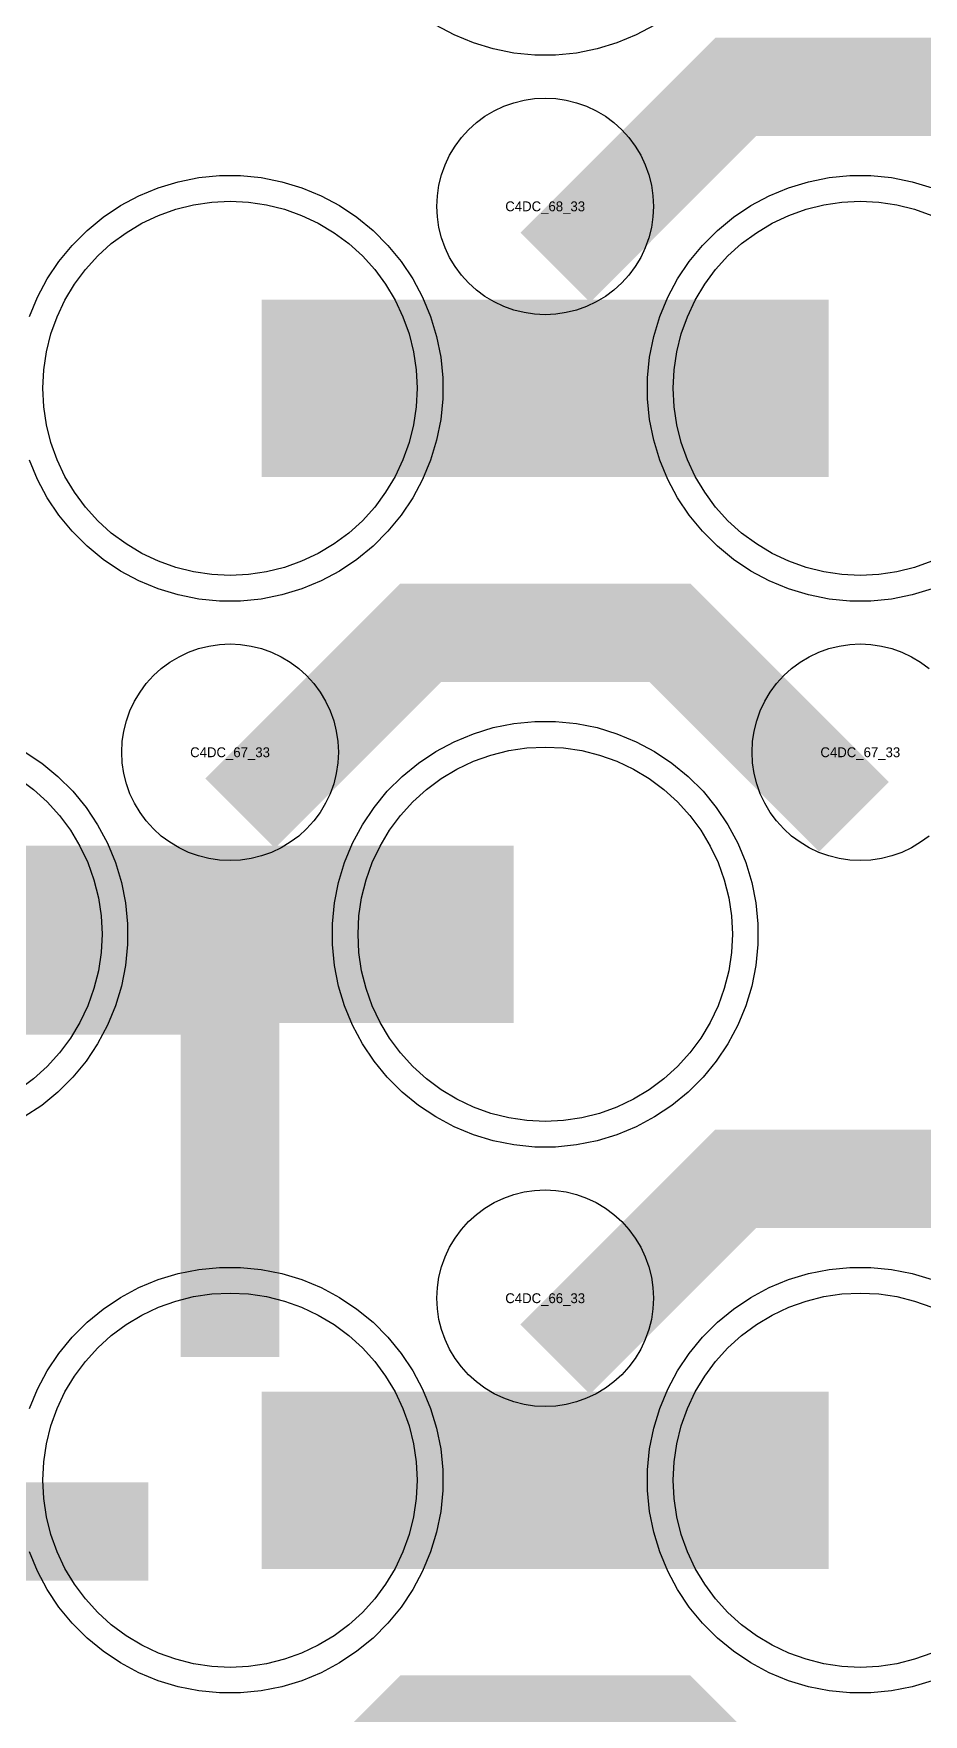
# Model space of a CAD drawing. Extents: x -11880 to 11880, y -14992 to 14992.
# Drawn here: x -1489.9 to -1264, y -5753.8 to -5327.2 of the extents above; entities that cross this region are included whole.
import ezdxf
from ezdxf.enums import TextEntityAlignment as Align

# ---------------------------------------------------------------- set-up
doc = ezdxf.new("R2010")
doc.units = 0
doc.header["$MEASUREMENT"] = 0
for name, color, linetype in [('GDS_775_DT_237', 138, 'CONTINUOUS'), ('RDL1_FS', 34, 'CONTINUOUS'), ('RDL_BS', 160, 'CONTINUOUS')]:
    doc.layers.add(name, color=color, linetype=linetype)

msp = doc.modelspace()

# ---------------------------------------------------------------- linework, layer by layer
at = {"layer": 'RDL1_FS'}
for points in [[(-1440, -5464.719), (-1444.657, -5464.49), (-1449.268, -5463.806), (-1453.791, -5462.674), (-1458.181, -5461.102), (-1462.395, -5459.11), (-1466.395, -5456.712), (-1470.14, -5453.934), (-1473.594, -5450.804), (-1476.724, -5447.35), (-1479.502, -5443.605), (-1481.9, -5439.605), (-1483.892, -5435.391), (-1485.464, -5431.001), (-1486.596, -5426.478), (-1487.28, -5421.867), (-1487.509, -5417.21), (-1487.28, -5412.553), (-1486.596, -5407.942), (-1485.464, -5403.419), (-1483.892, -5399.029), (-1481.9, -5394.815), (-1479.502, -5390.815), (-1476.724, -5387.07), (-1473.594, -5383.616), (-1470.14, -5380.486), (-1466.395, -5377.708), (-1462.395, -5375.31), (-1458.181, -5373.318), (-1453.791, -5371.746), (-1449.268, -5370.614), (-1444.657, -5369.93), (-1440, -5369.701), (-1435.343, -5369.93), (-1430.732, -5370.614), (-1426.209, -5371.746), (-1421.819, -5373.318), (-1417.605, -5375.31), (-1413.605, -5377.708), (-1409.86, -5380.486), (-1406.406, -5383.616), (-1403.276, -5387.07), (-1400.498, -5390.815), (-1398.1, -5394.815), (-1396.108, -5399.029), (-1394.536, -5403.419), (-1393.404, -5407.942), (-1392.72, -5412.553), (-1392.491, -5417.21), (-1392.72, -5421.867), (-1393.404, -5426.478), (-1394.536, -5431.001), (-1396.108, -5435.391), (-1398.1, -5439.605), (-1400.498, -5443.605), (-1403.276, -5447.35), (-1406.406, -5450.804), (-1409.86, -5453.934), (-1413.605, -5456.712), (-1417.605, -5459.11), (-1421.819, -5461.102), (-1426.209, -5462.674), (-1430.732, -5463.806), (-1435.343, -5464.49)], [(-1360, -5603.279), (-1364.657, -5603.05), (-1369.268, -5602.366), (-1373.791, -5601.234), (-1378.181, -5599.662), (-1382.395, -5597.67), (-1386.395, -5595.272), (-1390.14, -5592.494), (-1393.594, -5589.364), (-1396.724, -5585.91), (-1399.502, -5582.165), (-1401.9, -5578.165), (-1403.892, -5573.951), (-1405.464, -5569.561), (-1406.596, -5565.038), (-1407.28, -5560.427), (-1407.509, -5555.77), (-1407.28, -5551.113), (-1406.596, -5546.502), (-1405.464, -5541.979), (-1403.892, -5537.589), (-1401.9, -5533.375), (-1399.502, -5529.375), (-1396.724, -5525.63), (-1393.594, -5522.176), (-1390.14, -5519.046), (-1386.395, -5516.268), (-1382.395, -5513.87), (-1378.181, -5511.878), (-1373.791, -5510.306), (-1369.268, -5509.174), (-1364.657, -5508.49), (-1360, -5508.261), (-1355.343, -5508.49), (-1350.732, -5509.174), (-1346.209, -5510.306), (-1341.819, -5511.878), (-1337.605, -5513.87), (-1333.605, -5516.268), (-1329.86, -5519.046), (-1326.406, -5522.176), (-1323.276, -5525.63), (-1320.498, -5529.375), (-1318.1, -5533.375), (-1316.108, -5537.589), (-1314.536, -5541.979), (-1313.404, -5546.502), (-1312.72, -5551.113), (-1312.491, -5555.77), (-1312.72, -5560.427), (-1313.404, -5565.038), (-1314.536, -5569.561), (-1316.108, -5573.951), (-1318.1, -5578.165), (-1320.498, -5582.165), (-1323.276, -5585.91), (-1326.406, -5589.364), (-1329.86, -5592.494), (-1333.605, -5595.272), (-1337.605, -5597.67), (-1341.819, -5599.662), (-1346.209, -5601.234), (-1350.732, -5602.366), (-1355.343, -5603.05)], [(-1440, -5741.844), (-1444.657, -5741.615), (-1449.268, -5740.931), (-1453.791, -5739.799), (-1458.181, -5738.227), (-1462.395, -5736.235), (-1466.395, -5733.837), (-1470.14, -5731.059), (-1473.594, -5727.929), (-1476.724, -5724.475), (-1479.502, -5720.73), (-1481.9, -5716.73), (-1483.892, -5712.516), (-1485.464, -5708.126), (-1486.596, -5703.603), (-1487.28, -5698.992), (-1487.509, -5694.335), (-1487.28, -5689.678), (-1486.596, -5685.067), (-1485.464, -5680.544), (-1483.892, -5676.154), (-1481.9, -5671.94), (-1479.502, -5667.94), (-1476.724, -5664.195), (-1473.594, -5660.741), (-1470.14, -5657.611), (-1466.395, -5654.833), (-1462.395, -5652.435), (-1458.181, -5650.443), (-1453.791, -5648.871), (-1449.268, -5647.739), (-1444.657, -5647.055), (-1440, -5646.826), (-1435.343, -5647.055), (-1430.732, -5647.739), (-1426.209, -5648.871), (-1421.819, -5650.443), (-1417.605, -5652.435), (-1413.605, -5654.833), (-1409.86, -5657.611), (-1406.406, -5660.741), (-1403.276, -5664.195), (-1400.498, -5667.94), (-1398.1, -5671.94), (-1396.108, -5676.154), (-1394.536, -5680.544), (-1393.404, -5685.067), (-1392.72, -5689.678), (-1392.491, -5694.335), (-1392.72, -5698.992), (-1393.404, -5703.603), (-1394.536, -5708.126), (-1396.108, -5712.516), (-1398.1, -5716.73), (-1400.498, -5720.73), (-1403.276, -5724.475), (-1406.406, -5727.929), (-1409.86, -5731.059), (-1413.605, -5733.837), (-1417.605, -5736.235), (-1421.819, -5738.227), (-1426.209, -5739.799), (-1430.732, -5740.931), (-1435.343, -5741.615)]]:
    msp.add_lwpolyline(points, close=True, dxfattribs=at)
for points in [[(-1261.819, -5461.102), (-1266.209, -5462.674), (-1270.732, -5463.806), (-1275.343, -5464.49), (-1280, -5464.719), (-1284.657, -5464.49), (-1289.268, -5463.806), (-1293.791, -5462.674), (-1298.181, -5461.102), (-1302.395, -5459.11), (-1306.395, -5456.712), (-1310.14, -5453.934), (-1313.594, -5450.804), (-1316.724, -5447.35), (-1319.502, -5443.605), (-1321.9, -5439.605), (-1323.892, -5435.391), (-1325.464, -5431.001), (-1326.596, -5426.478), (-1327.28, -5421.867), (-1327.509, -5417.21), (-1327.28, -5412.553), (-1326.596, -5407.942), (-1325.464, -5403.419), (-1323.892, -5399.029), (-1321.9, -5394.815), (-1319.502, -5390.815), (-1316.724, -5387.07), (-1313.594, -5383.616), (-1310.14, -5380.486), (-1306.395, -5377.708), (-1302.395, -5375.31), (-1298.181, -5373.318), (-1293.791, -5371.746), (-1289.268, -5370.614), (-1284.657, -5369.93), (-1280, -5369.701), (-1275.343, -5369.93), (-1270.732, -5370.614), (-1266.209, -5371.746), (-1261.819, -5373.318)], [(-1493.605, -5516.268), (-1489.86, -5519.046), (-1486.406, -5522.176), (-1483.276, -5525.63), (-1480.498, -5529.375), (-1478.1, -5533.375), (-1476.108, -5537.589), (-1474.536, -5541.979), (-1473.404, -5546.502), (-1472.72, -5551.113), (-1472.491, -5555.77), (-1472.72, -5560.427), (-1473.404, -5565.038), (-1474.536, -5569.561), (-1476.108, -5573.951), (-1478.1, -5578.165), (-1480.498, -5582.165), (-1483.276, -5585.91), (-1486.406, -5589.364), (-1489.86, -5592.494), (-1493.605, -5595.272)], [(-1261.819, -5738.227), (-1266.209, -5739.799), (-1270.732, -5740.931), (-1275.343, -5741.615), (-1280, -5741.844), (-1284.657, -5741.615), (-1289.268, -5740.931), (-1293.791, -5739.799), (-1298.181, -5738.227), (-1302.395, -5736.235), (-1306.395, -5733.837), (-1310.14, -5731.059), (-1313.594, -5727.929), (-1316.724, -5724.475), (-1319.502, -5720.73), (-1321.9, -5716.73), (-1323.892, -5712.516), (-1325.464, -5708.126), (-1326.596, -5703.603), (-1327.28, -5698.992), (-1327.509, -5694.335), (-1327.28, -5689.678), (-1326.596, -5685.067), (-1325.464, -5680.544), (-1323.892, -5676.154), (-1321.9, -5671.94), (-1319.502, -5667.94), (-1316.724, -5664.195), (-1313.594, -5660.741), (-1310.14, -5657.611), (-1306.395, -5654.833), (-1302.395, -5652.435), (-1298.181, -5650.443), (-1293.791, -5648.871), (-1289.268, -5647.739), (-1284.657, -5647.055), (-1280, -5646.826), (-1275.343, -5647.055), (-1270.732, -5647.739), (-1266.209, -5648.871), (-1261.819, -5650.443)]]:
    msp.add_lwpolyline(points, dxfattribs=at)
for points in [[(-1431.998, -5417.21, 45, 45, 0), (-1359.998, -5417.21, 45, 45, 0)], [(-1359.998, -5417.21, 45, 45, 0), (-1287.998, -5417.21, 45, 45, 0)], [(-1511.998, -5555.77, 45, 45, 0), (-1439.998, -5555.77, 45, 45, 0)], [(-1439.998, -5555.77, 45, 45, 0), (-1367.998, -5555.77, 45, 45, 0)], [(-1431.998, -5694.335, 45, 45, 0), (-1359.998, -5694.335, 45, 45, 0)], [(-1359.998, -5694.335, 45, 45, 0), (-1287.998, -5694.335, 45, 45, 0)]]:
    msp.add_lwpolyline(points, format="xyseb", dxfattribs=at)
at = {"layer": 'RDL_BS'}
for points in [[(-1332.223, -5325.028), (-1336.885, -5327.52), (-1341.795, -5329.551), (-1346.835, -5331.082), (-1352.062, -5332.128), (-1357.356, -5332.645), (-1362.644, -5332.645), (-1367.938, -5332.128), (-1373.165, -5331.082), (-1378.205, -5329.551), (-1383.115, -5327.52), (-1387.777, -5325.028)], [(-1490.906, -5399.005), (-1488.875, -5394.095), (-1486.383, -5389.433), (-1483.436, -5385.019), (-1480.074, -5380.918), (-1476.292, -5377.136), (-1472.191, -5373.774), (-1467.777, -5370.827), (-1463.115, -5368.335), (-1458.205, -5366.304), (-1453.165, -5364.773), (-1447.938, -5363.727), (-1442.644, -5363.21), (-1437.356, -5363.21), (-1432.062, -5363.727), (-1426.835, -5364.773), (-1421.795, -5366.304), (-1416.885, -5368.335), (-1412.223, -5370.827), (-1407.809, -5373.774), (-1403.708, -5377.136), (-1399.926, -5380.918), (-1396.564, -5385.019), (-1393.617, -5389.433), (-1391.125, -5394.095), (-1389.094, -5399.005), (-1387.563, -5404.045), (-1386.517, -5409.272), (-1386, -5414.566), (-1386, -5419.854), (-1386.517, -5425.148), (-1387.563, -5430.375), (-1389.094, -5435.415), (-1391.125, -5440.325), (-1393.617, -5444.987), (-1396.564, -5449.401), (-1399.926, -5453.502), (-1403.708, -5457.284), (-1407.809, -5460.646), (-1412.223, -5463.593), (-1416.885, -5466.085), (-1421.795, -5468.116), (-1426.835, -5469.647), (-1432.062, -5470.693), (-1437.356, -5471.21), (-1442.644, -5471.21), (-1447.938, -5470.693), (-1453.165, -5469.647), (-1458.205, -5468.116), (-1463.115, -5466.085), (-1467.777, -5463.593), (-1472.191, -5460.646), (-1476.292, -5457.284), (-1480.074, -5453.502), (-1483.436, -5449.401), (-1486.383, -5444.987), (-1488.875, -5440.325), (-1490.906, -5435.415)], [(-1261.795, -5468.116), (-1266.835, -5469.647), (-1272.062, -5470.693), (-1277.356, -5471.21), (-1282.644, -5471.21), (-1287.938, -5470.693), (-1293.165, -5469.647), (-1298.205, -5468.116), (-1303.115, -5466.085), (-1307.777, -5463.593), (-1312.191, -5460.646), (-1316.292, -5457.284), (-1320.074, -5453.502), (-1323.436, -5449.401), (-1326.383, -5444.987), (-1328.875, -5440.325), (-1330.906, -5435.415), (-1332.437, -5430.375), (-1333.483, -5425.148), (-1334, -5419.854), (-1334, -5414.566), (-1333.483, -5409.272), (-1332.437, -5404.045), (-1330.906, -5399.005), (-1328.875, -5394.095), (-1326.383, -5389.433), (-1323.436, -5385.019), (-1320.074, -5380.918), (-1316.292, -5377.136), (-1312.191, -5373.774), (-1307.777, -5370.827), (-1303.115, -5368.335), (-1298.205, -5366.304), (-1293.165, -5364.773), (-1287.938, -5363.727), (-1282.644, -5363.21), (-1277.356, -5363.21), (-1272.062, -5363.727), (-1266.835, -5364.773), (-1261.795, -5366.304)], [(-1262.557, -5530.836), (-1264.72, -5532.439), (-1267.044, -5533.832), (-1269.481, -5534.984), (-1272.016, -5535.891), (-1274.635, -5536.548), (-1277.307, -5536.944), (-1280, -5537.076), (-1282.693, -5536.944), (-1285.365, -5536.548), (-1287.984, -5535.891), (-1290.519, -5534.984), (-1292.956, -5533.832), (-1295.28, -5532.439), (-1297.443, -5530.836), (-1299.442, -5529.024), (-1301.254, -5527.025), (-1302.857, -5524.862), (-1304.25, -5522.538), (-1305.402, -5520.101), (-1306.309, -5517.566), (-1306.966, -5514.947), (-1307.362, -5512.275), (-1307.494, -5509.582), (-1307.362, -5506.889), (-1306.966, -5504.217), (-1306.309, -5501.598), (-1305.402, -5499.063), (-1304.25, -5496.626), (-1302.857, -5494.302), (-1301.254, -5492.139), (-1299.442, -5490.14), (-1297.443, -5488.328), (-1295.28, -5486.725), (-1292.956, -5485.332), (-1290.519, -5484.18), (-1287.984, -5483.273), (-1285.365, -5482.616), (-1282.693, -5482.22), (-1280, -5482.088), (-1277.307, -5482.22), (-1274.635, -5482.616), (-1272.016, -5483.273), (-1269.481, -5484.18), (-1267.044, -5485.332), (-1264.72, -5486.725), (-1262.557, -5488.328)], [(-1492.223, -5509.387), (-1487.809, -5512.334), (-1483.708, -5515.696), (-1479.926, -5519.478), (-1476.564, -5523.579), (-1473.617, -5527.993), (-1471.125, -5532.655), (-1469.094, -5537.565), (-1467.563, -5542.605), (-1466.517, -5547.832), (-1466, -5553.126), (-1466, -5558.414), (-1466.517, -5563.708), (-1467.563, -5568.935), (-1469.094, -5573.975), (-1471.125, -5578.885), (-1473.617, -5583.547), (-1476.564, -5587.961), (-1479.926, -5592.062), (-1483.708, -5595.844), (-1487.809, -5599.206), (-1492.223, -5602.153)], [(-1490.906, -5676.13), (-1488.875, -5671.22), (-1486.383, -5666.558), (-1483.436, -5662.144), (-1480.074, -5658.043), (-1476.292, -5654.261), (-1472.191, -5650.899), (-1467.777, -5647.952), (-1463.115, -5645.46), (-1458.205, -5643.429), (-1453.165, -5641.898), (-1447.938, -5640.852), (-1442.644, -5640.335), (-1437.356, -5640.335), (-1432.062, -5640.852), (-1426.835, -5641.898), (-1421.795, -5643.429), (-1416.885, -5645.46), (-1412.223, -5647.952), (-1407.809, -5650.899), (-1403.708, -5654.261), (-1399.926, -5658.043), (-1396.564, -5662.144), (-1393.617, -5666.558), (-1391.125, -5671.22), (-1389.094, -5676.13), (-1387.563, -5681.17), (-1386.517, -5686.397), (-1386, -5691.691), (-1386, -5696.979), (-1386.517, -5702.273), (-1387.563, -5707.5), (-1389.094, -5712.54), (-1391.125, -5717.45), (-1393.617, -5722.112), (-1396.564, -5726.526), (-1399.926, -5730.627), (-1403.708, -5734.409), (-1407.809, -5737.771), (-1412.223, -5740.718), (-1416.885, -5743.21), (-1421.795, -5745.241), (-1426.835, -5746.772), (-1432.062, -5747.818), (-1437.356, -5748.335), (-1442.644, -5748.335), (-1447.938, -5747.818), (-1453.165, -5746.772), (-1458.205, -5745.241), (-1463.115, -5743.21), (-1467.777, -5740.718), (-1472.191, -5737.771), (-1476.292, -5734.409), (-1480.074, -5730.627), (-1483.436, -5726.526), (-1486.383, -5722.112), (-1488.875, -5717.45), (-1490.906, -5712.54)], [(-1261.795, -5745.241), (-1266.835, -5746.772), (-1272.062, -5747.818), (-1277.356, -5748.335), (-1282.644, -5748.335), (-1287.938, -5747.818), (-1293.165, -5746.772), (-1298.205, -5745.241), (-1303.115, -5743.21), (-1307.777, -5740.718), (-1312.191, -5737.771), (-1316.292, -5734.409), (-1320.074, -5730.627), (-1323.436, -5726.526), (-1326.383, -5722.112), (-1328.875, -5717.45), (-1330.906, -5712.54), (-1332.437, -5707.5), (-1333.483, -5702.273), (-1334, -5696.979), (-1334, -5691.691), (-1333.483, -5686.397), (-1332.437, -5681.17), (-1330.906, -5676.13), (-1328.875, -5671.22), (-1326.383, -5666.558), (-1323.436, -5662.144), (-1320.074, -5658.043), (-1316.292, -5654.261), (-1312.191, -5650.899), (-1307.777, -5647.952), (-1303.115, -5645.46), (-1298.205, -5643.429), (-1293.165, -5641.898), (-1287.938, -5640.852), (-1282.644, -5640.335), (-1277.356, -5640.335), (-1272.062, -5640.852), (-1266.835, -5641.898), (-1261.795, -5643.429)]]:
    msp.add_lwpolyline(points, dxfattribs=at)
for points in [[(-1357.438, -5386.524, 25, 25, 0), (-1311.623, -5340.709, 25, 25, 0), (-1278.07, -5340.709, 25, 25, 0)], [(-1201.599, -5387.423, 25, 25, 0), (-1248.313, -5340.709, 25, 25, 0), (-1278.071, -5340.709, 25, 25, 0)], [(-1437.438, -5525.084, 25, 25, 0), (-1391.623, -5479.269, 25, 25, 0), (-1358.07, -5479.269, 25, 25, 0)], [(-1281.599, -5525.983, 25, 25, 0), (-1328.313, -5479.269, 25, 25, 0), (-1358.071, -5479.269, 25, 25, 0)], [(-1440, -5663.06, 25, 25, 0), (-1440, -5556.283, 25, 25, 0)], [(-1427.5, -5568.783, 25, 25, 0), (-1513.333, -5568.783, 25, 25, 0)], [(-1467.056, -5568.783, 25, 25, 0), (-1508.26, -5568.783, 25, 25, 0)], [(-1440, -5586.752, 25, 25, 0), (-1440, -5632.372, 25, 25, 0)], [(-1357.438, -5663.649, 25, 25, 0), (-1311.623, -5617.834, 25, 25, 0), (-1278.07, -5617.834, 25, 25, 0)], [(-1201.599, -5664.548, 25, 25, 0), (-1248.313, -5617.834, 25, 25, 0), (-1278.071, -5617.834, 25, 25, 0)], [(-1569.984, -5707.348, 25, 25, 0), (-1460.719, -5707.348, 25, 25, 0)], [(-1437.438, -5802.214, 25, 25, 0), (-1391.623, -5756.399, 25, 25, 0), (-1358.07, -5756.399, 25, 25, 0)], [(-1281.599, -5803.113, 25, 25, 0), (-1328.313, -5756.399, 25, 25, 0), (-1358.071, -5756.399, 25, 25, 0)]]:
    msp.add_lwpolyline(points, format="xyseb", dxfattribs=at)
for points in [[(-1360, -5398.516), (-1362.693, -5398.384), (-1365.365, -5397.988), (-1367.984, -5397.331), (-1370.519, -5396.424), (-1372.956, -5395.272), (-1375.28, -5393.879), (-1377.443, -5392.276), (-1379.442, -5390.464), (-1381.254, -5388.465), (-1382.857, -5386.302), (-1384.25, -5383.978), (-1385.402, -5381.541), (-1386.309, -5379.006), (-1386.966, -5376.387), (-1387.362, -5373.715), (-1387.494, -5371.022), (-1387.362, -5368.329), (-1386.966, -5365.657), (-1386.309, -5363.038), (-1385.402, -5360.503), (-1384.25, -5358.066), (-1382.857, -5355.742), (-1381.254, -5353.579), (-1379.442, -5351.58), (-1377.443, -5349.768), (-1375.28, -5348.165), (-1372.956, -5346.772), (-1370.519, -5345.62), (-1367.984, -5344.713), (-1365.365, -5344.056), (-1362.693, -5343.66), (-1360, -5343.528), (-1357.307, -5343.66), (-1354.635, -5344.056), (-1352.016, -5344.713), (-1349.481, -5345.62), (-1347.044, -5346.772), (-1344.72, -5348.165), (-1342.557, -5349.768), (-1340.558, -5351.58), (-1338.746, -5353.579), (-1337.143, -5355.742), (-1335.75, -5358.066), (-1334.598, -5360.503), (-1333.691, -5363.038), (-1333.034, -5365.657), (-1332.638, -5368.329), (-1332.506, -5371.022), (-1332.638, -5373.715), (-1333.034, -5376.387), (-1333.691, -5379.006), (-1334.598, -5381.541), (-1335.75, -5383.978), (-1337.143, -5386.302), (-1338.746, -5388.465), (-1340.558, -5390.464), (-1342.557, -5392.276), (-1344.72, -5393.879), (-1347.044, -5395.272), (-1349.481, -5396.424), (-1352.016, -5397.331), (-1354.635, -5397.988), (-1357.307, -5398.384)], [(-1440, -5537.076), (-1442.693, -5536.944), (-1445.365, -5536.548), (-1447.984, -5535.891), (-1450.519, -5534.984), (-1452.956, -5533.832), (-1455.28, -5532.439), (-1457.443, -5530.836), (-1459.442, -5529.024), (-1461.254, -5527.025), (-1462.857, -5524.862), (-1464.25, -5522.538), (-1465.402, -5520.101), (-1466.309, -5517.566), (-1466.966, -5514.947), (-1467.362, -5512.275), (-1467.494, -5509.582), (-1467.362, -5506.889), (-1466.966, -5504.217), (-1466.309, -5501.598), (-1465.402, -5499.063), (-1464.25, -5496.626), (-1462.857, -5494.302), (-1461.254, -5492.139), (-1459.442, -5490.14), (-1457.443, -5488.328), (-1455.28, -5486.725), (-1452.956, -5485.332), (-1450.519, -5484.18), (-1447.984, -5483.273), (-1445.365, -5482.616), (-1442.693, -5482.22), (-1440, -5482.088), (-1437.307, -5482.22), (-1434.635, -5482.616), (-1432.016, -5483.273), (-1429.481, -5484.18), (-1427.044, -5485.332), (-1424.72, -5486.725), (-1422.557, -5488.328), (-1420.558, -5490.14), (-1418.746, -5492.139), (-1417.143, -5494.302), (-1415.75, -5496.626), (-1414.598, -5499.063), (-1413.691, -5501.598), (-1413.034, -5504.217), (-1412.638, -5506.889), (-1412.506, -5509.582), (-1412.638, -5512.275), (-1413.034, -5514.947), (-1413.691, -5517.566), (-1414.598, -5520.101), (-1415.75, -5522.538), (-1417.143, -5524.862), (-1418.746, -5527.025), (-1420.558, -5529.024), (-1422.557, -5530.836), (-1424.72, -5532.439), (-1427.044, -5533.832), (-1429.481, -5534.984), (-1432.016, -5535.891), (-1434.635, -5536.548), (-1437.307, -5536.944)], [(-1362.644, -5609.77), (-1367.938, -5609.253), (-1373.165, -5608.207), (-1378.205, -5606.676), (-1383.115, -5604.645), (-1387.777, -5602.153), (-1392.191, -5599.206), (-1396.292, -5595.844), (-1400.074, -5592.062), (-1403.436, -5587.961), (-1406.383, -5583.547), (-1408.875, -5578.885), (-1410.906, -5573.975), (-1412.437, -5568.935), (-1413.483, -5563.708), (-1414, -5558.414), (-1414, -5553.126), (-1413.483, -5547.832), (-1412.437, -5542.605), (-1410.906, -5537.565), (-1408.875, -5532.655), (-1406.383, -5527.993), (-1403.436, -5523.579), (-1400.074, -5519.478), (-1396.292, -5515.696), (-1392.191, -5512.334), (-1387.777, -5509.387), (-1383.115, -5506.895), (-1378.205, -5504.864), (-1373.165, -5503.333), (-1367.938, -5502.287), (-1362.644, -5501.77), (-1357.356, -5501.77), (-1352.062, -5502.287), (-1346.835, -5503.333), (-1341.795, -5504.864), (-1336.885, -5506.895), (-1332.223, -5509.387), (-1327.809, -5512.334), (-1323.708, -5515.696), (-1319.926, -5519.478), (-1316.564, -5523.579), (-1313.617, -5527.993), (-1311.125, -5532.655), (-1309.094, -5537.565), (-1307.563, -5542.605), (-1306.517, -5547.832), (-1306, -5553.126), (-1306, -5558.414), (-1306.517, -5563.708), (-1307.563, -5568.935), (-1309.094, -5573.975), (-1311.125, -5578.885), (-1313.617, -5583.547), (-1316.564, -5587.961), (-1319.926, -5592.062), (-1323.708, -5595.844), (-1327.809, -5599.206), (-1332.223, -5602.153), (-1336.885, -5604.645), (-1341.795, -5606.676), (-1346.835, -5608.207), (-1352.062, -5609.253), (-1357.356, -5609.77)], [(-1360, -5675.641), (-1362.693, -5675.509), (-1365.365, -5675.113), (-1367.984, -5674.456), (-1370.519, -5673.549), (-1372.956, -5672.397), (-1375.28, -5671.004), (-1377.443, -5669.401), (-1379.442, -5667.589), (-1381.254, -5665.59), (-1382.857, -5663.427), (-1384.25, -5661.103), (-1385.402, -5658.666), (-1386.309, -5656.131), (-1386.966, -5653.512), (-1387.362, -5650.84), (-1387.494, -5648.147), (-1387.362, -5645.454), (-1386.966, -5642.782), (-1386.309, -5640.163), (-1385.402, -5637.628), (-1384.25, -5635.191), (-1382.857, -5632.867), (-1381.254, -5630.704), (-1379.442, -5628.705), (-1377.443, -5626.893), (-1375.28, -5625.29), (-1372.956, -5623.897), (-1370.519, -5622.745), (-1367.984, -5621.838), (-1365.365, -5621.181), (-1362.693, -5620.785), (-1360, -5620.653), (-1357.307, -5620.785), (-1354.635, -5621.181), (-1352.016, -5621.838), (-1349.481, -5622.745), (-1347.044, -5623.897), (-1344.72, -5625.29), (-1342.557, -5626.893), (-1340.558, -5628.705), (-1338.746, -5630.704), (-1337.143, -5632.867), (-1335.75, -5635.191), (-1334.598, -5637.628), (-1333.691, -5640.163), (-1333.034, -5642.782), (-1332.638, -5645.454), (-1332.506, -5648.147), (-1332.638, -5650.84), (-1333.034, -5653.512), (-1333.691, -5656.131), (-1334.598, -5658.666), (-1335.75, -5661.103), (-1337.143, -5663.427), (-1338.746, -5665.59), (-1340.558, -5667.589), (-1342.557, -5669.401), (-1344.72, -5671.004), (-1347.044, -5672.397), (-1349.481, -5673.549), (-1352.016, -5674.456), (-1354.635, -5675.113), (-1357.307, -5675.509)]]:
    msp.add_lwpolyline(points, close=True, dxfattribs=at)

# ---------------------------------------------------------------- texts
at = {"layer": 'GDS_775_DT_237'}
for s, p in [('C4DC_68_33', (-1360, -5371.022)), ('C4DC_68_33', (-1360, -5371.022)), ('C4DC_67_33', (-1440, -5509.582)), ('C4DC_67_33', (-1440, -5509.582)), ('C4DC_67_33', (-1280, -5509.582)), ('C4DC_67_33', (-1280, -5509.582)), ('C4DC_66_33', (-1360, -5648.147)), ('C4DC_66_33', (-1360, -5648.147))]:
    msp.add_text(s, height=2.5, dxfattribs=at).set_placement(p, align=Align.MIDDLE_CENTER)

doc.saveas('drawing.dxf')
